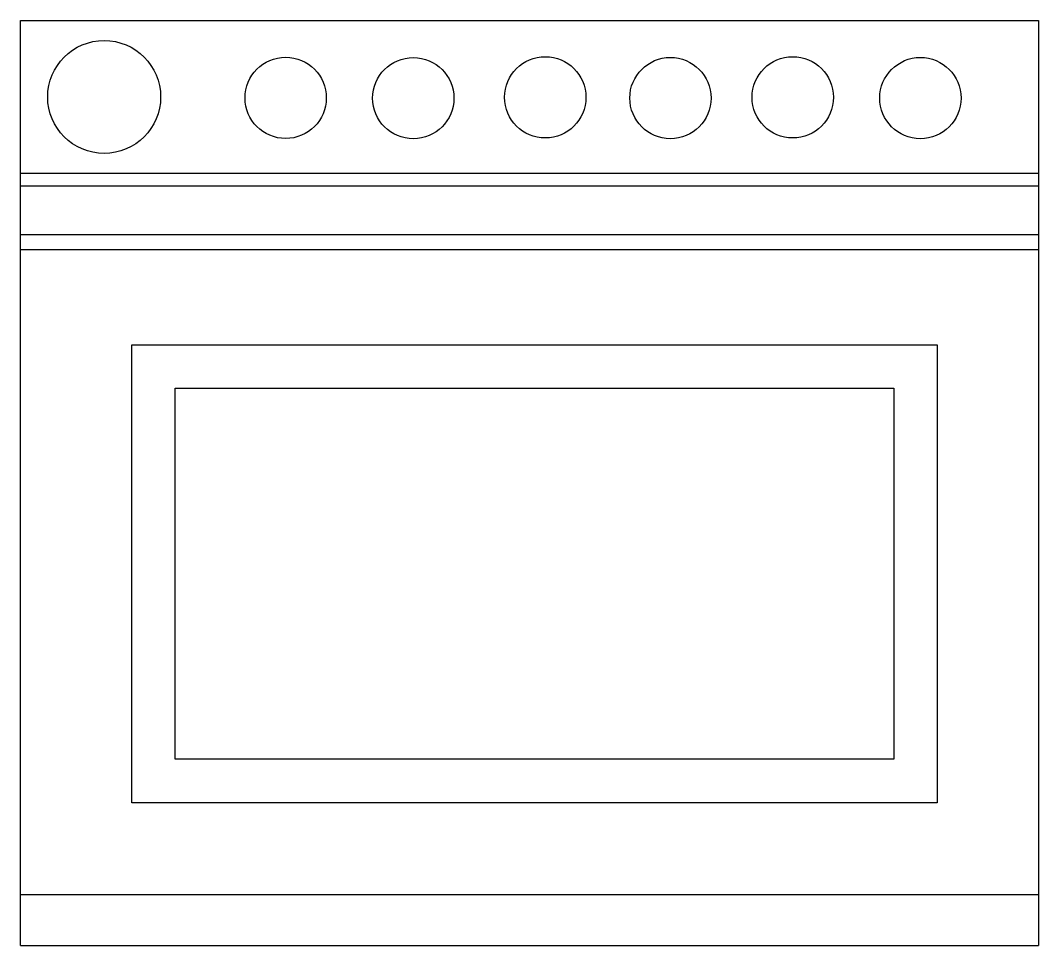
# Model space of a CAD drawing. Extents: x 62.796 to 63.566, y 46.501 to 47.201.
import ezdxf

# ---------------------------------------------------------------- set-up
doc = ezdxf.new("R2010")
doc.units = 0
doc.header["$LTSCALE"] = 0.2
doc.header["$MEASUREMENT"] = 0
doc.layers.add('A-PEÇAS', color=2, linetype='CONTINUOUS')

msp = doc.modelspace()

# ---------------------------------------------------------------- linework, layer by layer
at = {"layer": 'A-PEÇAS'}
for points in [[(62.79599, 46.50138), (62.79599, 47.20138), (63.56599, 47.20138), (63.56599, 46.50138)], [(62.79599, 47.08588), (63.56599, 47.08588)], [(62.79599, 47.07619), (63.56599, 47.07619)], [(62.79599, 47.0393), (63.56599, 47.0393)], [(62.79599, 47.02813), (63.56599, 47.02813)], [(62.88031, 46.60953), (62.88031, 46.95603), (63.48931, 46.95603), (63.48931, 46.60953), (62.88031, 46.60953)], [(62.91312, 46.64234), (62.91312, 46.92323), (63.4565, 46.92323), (63.4565, 46.64234), (62.91312, 46.64234)], [(62.79599, 46.54011), (63.56599, 46.54011)], [(62.79599, 46.50138), (63.56599, 46.50138)]]:
    msp.add_lwpolyline(points, dxfattribs=at)
for centre, radius in [((62.85937, 47.14344), 0.0427), ((62.99662, 47.14275), 0.03074), ((63.09311, 47.14251), 0.03074), ((63.1929, 47.14315), 0.03074), ((63.28759, 47.14259), 0.03074), ((63.38006, 47.14315), 0.03074), ((63.47659, 47.14259), 0.03074)]:
    msp.add_circle(centre, radius, dxfattribs=at)

doc.saveas('drawing.dxf')
